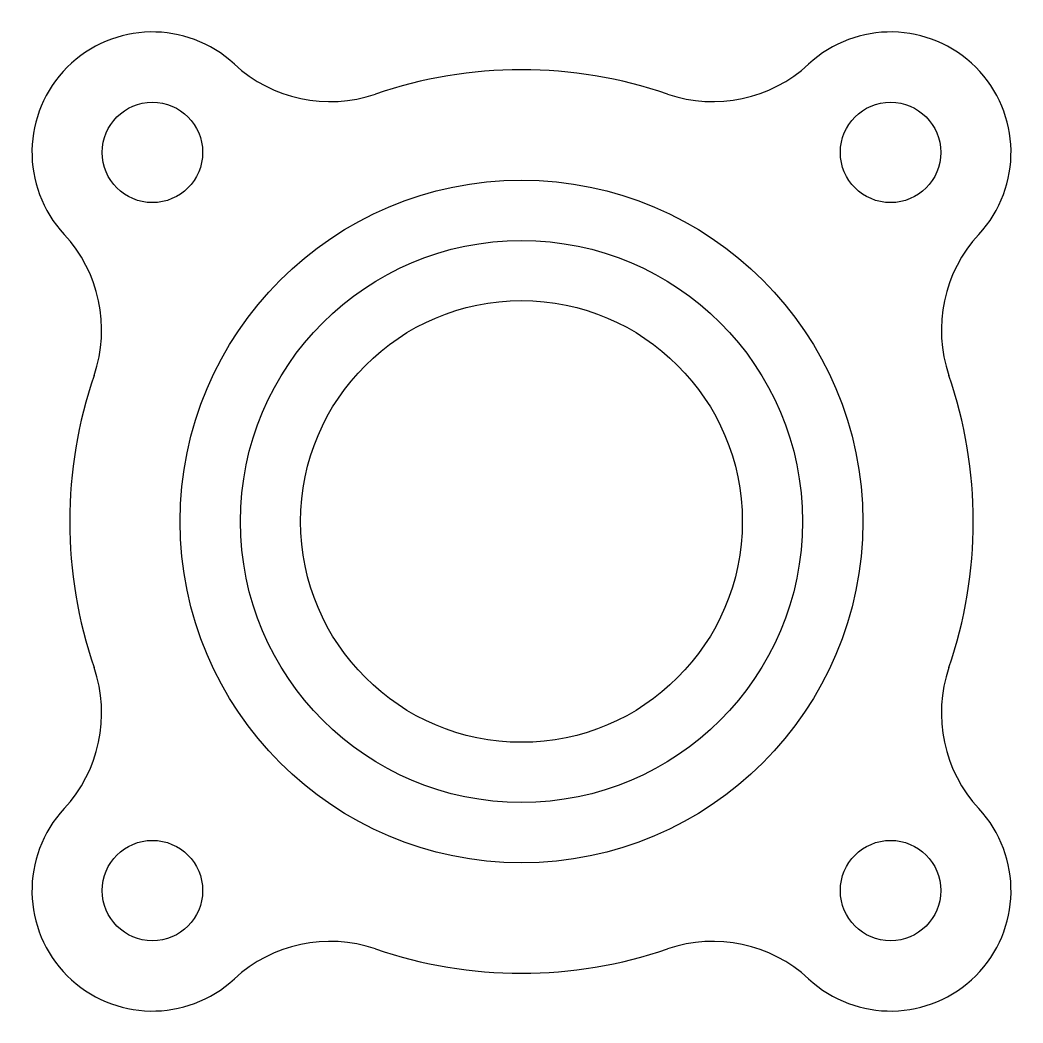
# Model space of a CAD drawing. Header units: millimetres. Extents: x 87.5 to 137.4, y 262.5 to 312.5.
import ezdxf

# ---------------------------------------------------------------- set-up
doc = ezdxf.new("R2010")
doc.units = ezdxf.units.MM
doc.header["$MEASUREMENT"] = 0

# ---------------------------------------------------------------- blocks, each defined once
blk = doc.blocks.new('*U4')
blk.add_circle((2.553, 2.553), 2.5)
for centre, radius, start, end in [((2.553, 2.553), 6, 317.1406, 132.8594), ((-6.289, 12.083), 7, 251.1275, 312.8594), ((12.083, -6.289), 7, 137.1406, 198.8725)]:
    blk.add_arc(centre, radius, start, end)
blk = doc.blocks.new('*U5')
at = {"color": 0, "linetype": 'ByBlock', "lineweight": -2, "transparency": 16777216}
for p, rotation in [((96.615, 303.346), 90.00000000000001), ((96.615, 271.683), 180), ((128.277, 271.683), 270)]:
    blk.add_blockref('*U4', p, dxfattribs=dict(at, rotation=rotation))
blk.add_blockref('*U4', (128.277, 303.346), dxfattribs=at)

msp = doc.modelspace()

# ---------------------------------------------------------------- linework, layer by layer
for radius in [17, 14, 11]:
    msp.add_circle((112.446, 287.515), radius)
for start, end in [(71.1275, 108.8725), (161.1275, 198.8725), (341.1275, 18.8725), (251.1275, 288.8725)]:
    msp.add_arc((112.446, 287.515), 22.5, start, end)

# ---------------------------------------------------------------- block references
msp.add_blockref('*U5', (0, 0))

doc.saveas('drawing.dxf')
